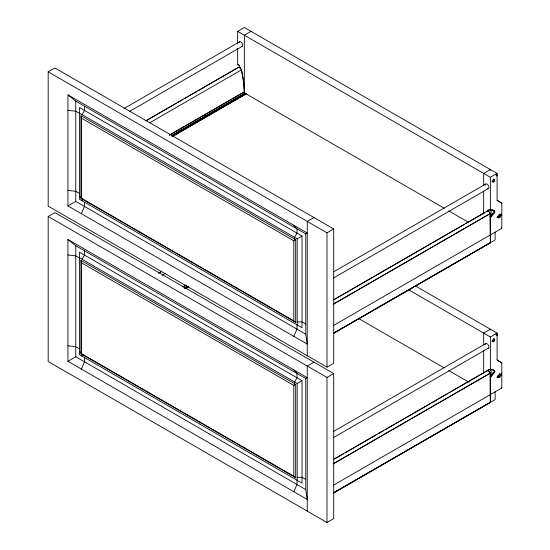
<?xml version="1.0" encoding="UTF-8"?>
<svg xmlns="http://www.w3.org/2000/svg" width="550" height="550" viewBox="0 0 550 550"><rect width="100%" height="100%" fill="white"/><g stroke="black" fill="none" stroke-linecap="round" stroke-linejoin="round"><path stroke-width="0.82" d="M493.556 210.354A1.671 0.969 -60 0 1 494.058 211.771A1.671 0.969 -60 0 1 492.663 213.379L492.607 213.448A4.187 2.413 -60 0 1 490.813 216.074M492.607 210.031L493.673 210.918A1.671 0.969 -60 0 1 494.842 211.791A1.671 0.969 -60 0 1 493.364 213.785L493.316 213.854A4.187 2.413 -60 0 1 490.751 217.044L490.043 216.638M494.106 370.556A1.671 0.969 -60 0 1 492.663 373.065L492.607 373.134A4.187 2.413 -60 0 1 490.813 375.767M492.14 369.284A4.187 2.413 -60 0 1 492.607 369.717L493.673 370.611A1.671 0.969 -60 0 1 494.842 371.477A1.671 0.969 -60 0 1 493.364 373.471L493.316 373.546A4.187 2.413 -60 0 1 490.751 376.729L490.043 376.324M81.352 213.668L84.521 206.463L84.521 202.159M81.352 369.057L84.521 361.845L84.521 357.541M293.824 336.339L296.993 329.134L296.993 324.83M293.824 491.728L296.993 484.516L296.993 480.212M82.094 114.675L84.521 110.474L84.521 106.171M82.094 259.298L84.521 255.097L84.521 250.793M237.813 67.829L237.999 67.623A2.874 1.664 60 0 1 238.542 67.409M486.702 211.544L486.901 211.324A2.874 1.664 60 0 1 490.029 213.132L490.38 242.873L333.259 333.589M492.862 210.588L492.965 210.512A1.671 0.969 -60 0 1 493.274 210.382M492.862 370.281L492.965 370.198A1.671 0.969 -60 0 1 493.556 370.04M48.18 71.844L54.883 67.973L333.712 228.951L333.712 363.241L327.002 367.118L48.18 206.14L48.18 71.844L327.002 232.822L333.712 228.951M237.648 43.258L237.648 31.371L244.358 27.5L497.09 173.415L497.09 174.226L496.341 174.659L496.341 176.076M251.068 31.371L244.358 35.248L244.358 92.874L245.087 93.294L171.717 135.657M123.874 108.604L239.491 41.855M129.47 111.458L242.124 46.42M240.508 68.654A4.187 2.413 60 0 0 237.648 64.467L238.019 64.254M145.805 120.78L236.961 68.152M145.915 120.883L176.303 103.345M177.781 102.486L182.971 99.495M184.449 98.636L196.309 91.788M197.794 90.936L237.071 68.255M149.428 122.925L241.429 69.877A3.039 1.753 60 0 0 239.566 67.554A3.039 1.753 60 0 0 237.703 67.726M169.379 135.039L244.241 91.933M169.386 135.149L244.344 91.877L244.2 90.757A93.802 54.161 60 0 0 241.326 69.871L241.127 69.431A2.874 1.664 60 0 0 238.865 67.423M204.346 115.981L205.824 115.129M171.572 135.582L245.094 93.17L246.208 93.816L172.095 136.73M172.356 136.029L245.733 93.672M172.095 136.606L246.208 93.816M48.18 216.466L54.883 212.596L333.712 373.574L333.712 518.629L327.002 522.5L48.18 361.522L48.18 216.466L327.002 377.444L333.712 373.574M67.932 205.927L75.763 201.403L75.763 101.118L67.932 94.875L67.932 205.927L307.244 344.087L305.752 334.187L305.752 233.901L307.244 233.042L67.932 94.875M80.981 198.392L81.352 198.179L81.352 118.119L80.981 115.748L295.687 239.711L295.687 322.355L80.981 198.392L80.981 115.748M158.4 273.192L161.363 271.487M159.252 272.869L161.48 271.59M162.023 275.344L165.089 273.632M182.724 287.024L185.687 285.312M183.466 286.708L186.429 284.996M184.167 287.994L187.282 286.234M184.312 288.069L187.282 286.357M184.958 288.441L188.664 286.303M185.439 288.592L188.403 286.88M186.175 288.289L188.403 287.011M313.954 217.546L307.244 221.416L307.244 355.712M67.932 361.309L75.763 356.785L75.763 245.74L67.932 239.498L67.932 361.309L307.244 499.476L305.752 489.576L305.752 378.524L307.244 377.664L67.932 239.498M80.981 353.774L81.352 353.561L81.352 262.742L80.981 260.37L295.687 384.333L295.687 477.737L80.981 353.774L80.981 260.37M295.687 239.711L293.824 240.783L293.824 320.843L295.687 322.355M79.489 113.169L297.179 238.851L302.026 236.053L302.026 327.731L79.489 199.251L79.489 107.573L302.026 236.053M237.648 31.371L490.38 177.286L497.09 173.415M333.795 271.734L485.719 184.016M333.465 278.011L488.359 188.581M333.933 299.571L486.599 211.427A3.039 1.753 60 0 1 488.462 211.255A3.039 1.753 60 0 1 490.325 213.579L490.38 242.873M334.036 299.681L431.118 243.629M432.603 242.777L464.468 224.379M465.953 223.52L484.481 212.822M487.52 211.262A4.187 2.413 60 0 1 490.38 210.382L490.751 210.169A4.187 2.413 -60 0 1 493.316 210.437L493.57 210.994M333.836 303.834L490.215 213.551M333.211 304.288L490.325 213.579M497.908 217.449A1.671 0.969 -60 0 0 499.201 216.996A1.671 0.969 -60 0 0 499.929 215.311L501.119 214.631L501.82 215.036L501.82 228.305L333.279 325.614M499.771 214.156A1.671 0.969 -60 0 1 499.929 214.748L500.638 215.16L501.82 214.472L501.82 203.259L497.09 200.255L497.09 175.642L496.341 174.659M501.82 215.036L500.638 215.724A1.671 0.969 -60 0 1 499.448 217.772A1.671 0.969 -60 0 1 498.266 217.085L497.09 217.766L497.09 217.202L498.266 216.521A1.671 0.969 -60 0 1 499.448 214.472A1.671 0.969 -60 0 1 500.638 215.16M333.891 332.963L490.27 242.681M333.279 333.362L495.117 239.924L495.117 232.183M313.954 362.168L307.244 366.039L307.244 511.094M295.687 384.333L293.824 385.413L293.824 476.231L295.687 477.737M79.489 257.792L297.179 383.474L302.026 380.676L302.026 483.113L79.489 354.633L79.489 252.196L302.026 380.676M408.609 289.761L490.38 336.971L497.09 333.101L497.09 333.919L496.341 334.345L496.341 335.761M333.795 431.317L485.719 343.606M333.465 437.594L488.359 348.171M333.933 459.154L486.599 371.009A3.039 1.753 60 0 1 488.462 370.837A3.039 1.753 60 0 1 490.325 373.161L490.38 402.462L333.259 493.171M334.771 458.844L343.668 453.709M345.153 452.849L377.018 434.452M378.503 433.599L383.687 430.602M385.172 429.743L394.061 424.614M395.546 423.754L397.031 422.902M398.509 422.043L430.382 403.645M431.86 402.793L437.051 399.795M438.529 398.936L447.425 393.807M448.91 392.947L450.388 392.095M451.873 391.236L486.702 371.126M487.52 370.954A4.187 2.413 60 0 1 490.38 370.067L490.751 369.854A4.187 2.413 -60 0 1 493.316 370.129L493.57 370.686M333.836 463.423L490.215 373.141L490.029 372.714A2.874 1.664 60 0 0 486.901 370.913M333.211 463.87L490.325 373.161M497.908 377.135A1.671 0.969 -60 0 0 499.201 376.688A1.671 0.969 -60 0 0 499.929 375.004L501.119 374.316L501.82 374.722L501.82 387.991L333.279 485.299M496.341 334.345L497.09 335.335L497.09 359.947L501.82 362.952L501.82 374.158L500.638 374.846A1.671 0.969 -60 0 0 499.448 374.165A1.671 0.969 -60 0 0 498.266 376.214L497.09 376.894L497.09 377.458L498.266 376.777A1.671 0.969 -60 0 0 499.448 377.458A1.671 0.969 -60 0 0 500.638 375.409L501.82 374.722M333.891 492.553L490.27 402.27L490.215 373.141M333.279 493.047L495.117 399.616L495.117 391.868M493.336 213.785L492.628 213.379M493.336 373.478L492.628 373.065M297.179 321.922L302.026 321.922L305.752 324.074M297.179 477.304L302.026 477.304L305.752 479.456M67.932 110.371L75.763 111.231L79.489 113.382M67.932 190.431L75.763 191.29L79.489 193.442M67.932 254.994L75.763 255.853L79.489 258.005M67.932 345.812L75.763 346.672L79.489 348.824M489.988 209.839L490.751 210.21L490.043 209.804M496.031 174.377L496.815 174.852M496.183 174.522L496.946 175.024M496.293 174.721L497.035 175.244M496.361 174.962L497.069 175.368M501.82 203.259L497.062 200.276M501.119 214.067L501.82 214.472M499.929 215.311L500.638 215.724M497.564 216.679L498.266 217.085M501.119 227.899L501.82 228.305M244.358 92.874L444.283 208.299M448.738 210.87L468.064 222.028M415.319 285.89L497.09 333.101M496.382 333.506L497.09 333.919M496.031 334.063L496.815 334.538M496.183 334.214L496.946 334.709M496.293 334.407L497.035 334.929M496.361 334.647L497.069 335.06M497.083 335.191L496.375 334.785L497.09 335.335M75.763 101.118L305.752 233.901M81.352 118.119L293.824 240.783L294.573 239.064L294.573 237.346L296.993 233.145L296.993 228.841L293.824 225.294M501.82 362.952L497.062 359.961M501.119 373.752L501.82 374.158M500.638 374.846L499.929 374.44A1.671 0.969 -60 0 0 499.579 373.67M499.929 375.004L500.638 375.409M497.564 375.808L498.266 376.214M498.266 376.777L497.564 376.365A1.671 0.969 -60 0 0 497.723 376.963M501.119 387.585L501.82 387.991M358.813 318.643L444.283 367.984M448.738 370.562L468.806 382.147M79.489 196.24L80.981 197.099L82.094 199.038L82.094 200.757M81.352 198.179L293.824 320.843M75.763 201.403L305.752 334.187M75.763 245.74L305.752 378.524M81.352 262.742L293.824 385.413L294.573 383.687L294.573 381.968L296.993 377.768L296.993 373.464L293.824 369.916M79.489 351.622L80.981 352.481L82.094 354.42L82.094 356.146M81.352 353.561L293.824 476.231M75.763 356.785L305.752 489.576M238.301 64.46L238.789 64.811A4.187 2.413 60 0 1 239.504 65.567M491.088 209.564L491.088 216.494M491.088 369.256L491.088 376.179M490.751 217.044L490.38 217.216L490.38 234.912M490.751 376.729L490.38 376.901L490.38 394.598M490.38 170.356L490.38 169.537L483.67 173.415L483.67 185.274M490.38 177.286L490.38 210.382M490.38 330.041L490.38 329.223L483.67 333.101L483.67 344.967M490.38 336.971L490.38 370.067M483.67 191.187L483.67 214.087M483.67 350.873L483.67 372.928M327.002 232.822L327.002 367.118M327.002 377.444L327.002 522.5M297.179 238.851L297.179 324.933M297.179 383.474L297.179 480.322M237.648 48.345L237.648 64.467M485.176 185.226A2.633 1.519 60 0 1 486.874 184.064A2.633 1.519 60 0 1 488.874 186.986A2.633 1.519 60 0 1 487.52 188.657M493.673 178.942A1.581 0.914 -60 0 1 493.563 180.943A1.581 0.914 -60 0 1 491.913 181.521M487.795 211.874A4.187 2.413 60 0 1 489.273 209.77M239.002 42.543A2.633 1.519 60 0 1 242.124 43.374A2.633 1.519 60 0 1 241.285 46.496M241.429 69.877A94.016 54.285 60 0 1 244.31 90.819M245.094 93.17A1.052 0.612 60 0 1 244.344 91.877M485.176 344.809A2.633 1.519 60 0 1 486.874 343.647A2.633 1.519 60 0 1 488.874 346.576A2.633 1.519 60 0 1 487.52 348.246M493.673 338.628A1.581 0.914 -60 0 1 493.563 340.636A1.581 0.914 -60 0 1 491.913 341.206M490.813 369.167A4.187 2.413 -60 0 0 490.043 369.49A4.187 2.413 60 0 0 487.891 370.734M490.751 369.854L489.988 369.531L490.751 369.896M493.879 181.803A1.581 0.914 -60 0 0 494.381 179.348A1.581 0.914 -60 0 0 492.504 181.012A1.581 0.914 -60 0 0 493.879 181.803M493.879 341.488A1.581 0.914 -60 0 0 494.381 339.041A1.581 0.914 -60 0 0 492.504 340.697A1.581 0.914 -60 0 0 493.879 341.488"/></g></svg>
